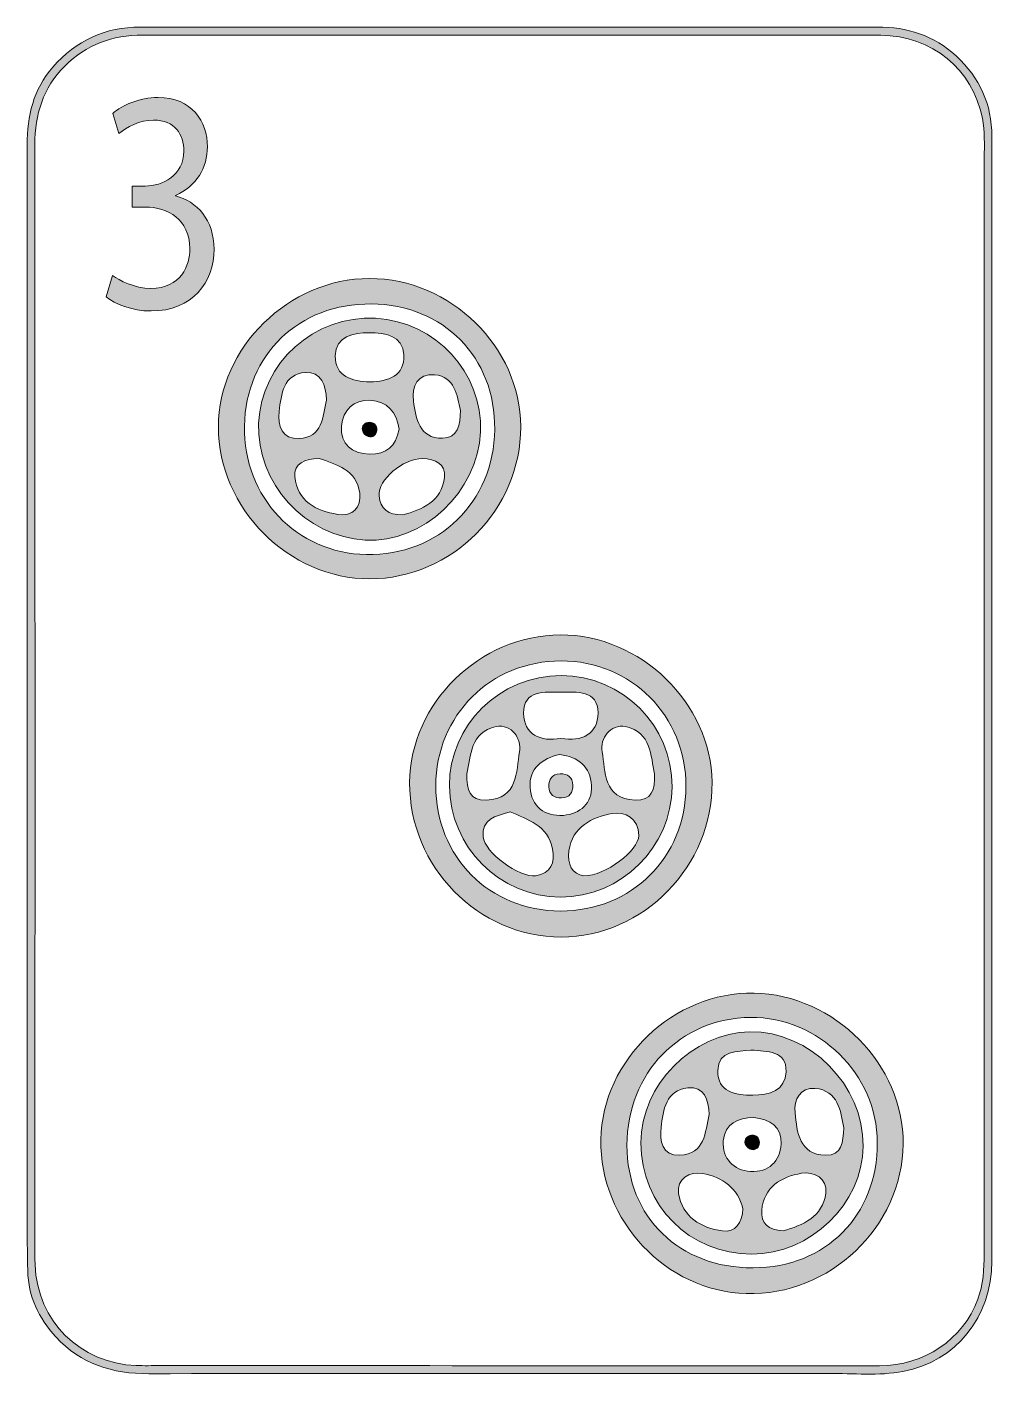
# Model space of a CAD drawing. Extents: x 87 to 398, y 35 to 470.
import ezdxf

# ---------------------------------------------------------------- set-up
doc = ezdxf.new("R2010")
doc.units = 0
doc.header["$MEASUREMENT"] = 0
doc.layers.add('Layer 1', color=7, linetype='Continuous', lineweight=0)

# ---------------------------------------------------------------- blocks, each defined once
blk = doc.blocks.new('Block_0')
at = {"layer": 'Layer 1', "true_color": 0x000000, "transparency": 33554687}
h = blk.add_hatch(color=18, dxfattribs=at)
h.dxf.hatch_style = 2
edge = h.paths.add_edge_path()
edge.add_spline(control_points=[(395.48, 252.65), (395.48, 252.65), (395.43, 252.65), (395.43, 252.65), (395.43, 193.25), (395.43, 133.86), (395.43, 74.45), (395.43, 69.44), (395.14, 64.49), (393.37, 59.72), (388.57, 46.76), (376.14, 38.32), (361.71, 38.32), (284.44, 38.32), (207.18, 38.34), (129.92, 38.35), (127.37, 38.35), (124.81, 38.29), (122.26, 38.38), (104.08, 39.03), (90.4, 52.66), (89.67, 70.82), (89.64, 71.75), (89.65, 72.67), (89.65, 73.6), (89.65, 192.98), (89.67, 312.35), (89.62, 431.73), (89.62, 441.46), (92.24, 450), (99.24, 456.99), (106.2, 463.92), (114.6, 467), (124.38, 466.99), (181.34, 466.93), (238.31, 466.96), (295.27, 466.96), (317.55, 466.96), (339.82, 467.05), (362.09, 466.93), (378.64, 466.84), (391.73, 456.02), (394.84, 440.19), (395.68, 435.95), (395.46, 431.64), (395.47, 427.35), (395.47, 369.11), (395.47, 310.87), (395.47, 252.63), (395.47, 252.63), (395.48, 252.65), (395.48, 252.65)], knot_values=[0, 0, 0, 0, 1, 1, 1, 2, 2, 2, 3, 3, 3, 4, 4, 4, 5, 5, 5, 6, 6, 6, 7, 7, 7, 8, 8, 8, 9, 9, 9, 10, 10, 10, 11, 11, 11, 12, 12, 12, 13, 13, 13, 14, 14, 14, 15, 15, 15, 16, 16, 16, 17, 17, 17, 17], degree=3, periodic=0)
edge = h.paths.add_edge_path()
edge.add_spline(control_points=[(397.91, 200.81), (397.91, 278.65), (397.93, 356.51), (397.91, 434.35), (397.91, 444.66), (393.96, 453.27), (386.42, 460.27), (379.24, 466.94), (370.6, 469.61), (360.95, 469.59), (340.88, 469.56), (320.81, 469.56), (300.74, 469.56), (241.68, 469.56), (182.63, 469.58), (123.58, 469.59), (112.24, 469.59), (102.86, 465.25), (95.43, 456.7), (89.16, 449.48), (87.08, 440.97), (87.09, 431.58), (87.17, 372.06), (87.13, 312.54), (87.13, 253.03), (87.13, 203.37), (87.12, 153.72), (87.13, 104.06), (87.13, 92.35), (87.07, 80.63), (87.3, 68.92), (87.47, 60.71), (90.82, 53.67), (96.34, 47.62), (104.42, 38.76), (114.61, 35.72), (126.36, 35.74), (199.33, 35.86), (272.31, 35.77), (345.28, 35.84), (353.27, 35.85), (361.33, 35), (369.26, 36.47), (386.3, 39.64), (397.91, 54.1), (397.92, 72.04), (397.95, 114.97), (397.91, 157.89), (397.91, 200.82), (397.91, 200.82), (397.91, 200.81), (397.91, 200.81)], knot_values=[0, 0, 0, 0, 1, 1, 1, 2, 2, 2, 3, 3, 3, 4, 4, 4, 5, 5, 5, 6, 6, 6, 7, 7, 7, 8, 8, 8, 9, 9, 9, 10, 10, 10, 11, 11, 11, 12, 12, 12, 13, 13, 13, 14, 14, 14, 15, 15, 15, 16, 16, 16, 17, 17, 17, 17], degree=3, periodic=0)
at = {"layer": 'Layer 1'}
for points in [[(397.91, 200.81), (397.91, 278.65), (397.93, 356.51), (397.91, 434.35), (397.91, 444.66), (393.96, 453.27), (386.42, 460.27), (379.24, 466.94), (370.6, 469.61), (360.95, 469.59), (340.88, 469.56), (320.81, 469.56), (300.74, 469.56), (241.68, 469.56), (182.63, 469.58), (123.58, 469.59), (112.24, 469.59), (102.86, 465.25), (95.43, 456.7), (89.16, 449.48), (87.08, 440.97), (87.09, 431.58), (87.17, 372.06), (87.13, 312.54), (87.13, 253.03), (87.13, 203.37), (87.12, 153.72), (87.13, 104.06), (87.13, 92.35), (87.07, 80.63), (87.3, 68.92), (87.47, 60.71), (90.82, 53.67), (96.34, 47.62), (104.42, 38.76), (114.61, 35.72), (126.36, 35.74), (199.33, 35.86), (272.31, 35.77), (345.28, 35.84), (353.27, 35.85), (361.33, 35), (369.26, 36.47), (386.3, 39.64), (397.91, 54.1), (397.92, 72.04), (397.95, 114.97), (397.91, 157.89), (397.91, 200.82), (397.91, 200.82), (397.91, 200.81), (397.91, 200.81)], [(395.48, 252.65), (395.48, 252.65), (395.43, 252.65), (395.43, 252.65), (395.43, 193.25), (395.43, 133.86), (395.43, 74.45), (395.43, 69.44), (395.14, 64.49), (393.37, 59.72), (388.57, 46.76), (376.14, 38.32), (361.71, 38.32), (284.44, 38.32), (207.18, 38.34), (129.92, 38.35), (127.37, 38.35), (124.81, 38.29), (122.26, 38.38), (104.08, 39.03), (90.4, 52.66), (89.67, 70.82), (89.64, 71.75), (89.65, 72.67), (89.65, 73.6), (89.65, 192.98), (89.67, 312.35), (89.62, 431.73), (89.62, 441.46), (92.24, 450), (99.24, 456.99), (106.2, 463.92), (114.6, 467), (124.38, 466.99), (181.34, 466.93), (238.31, 466.96), (295.27, 466.96), (317.55, 466.96), (339.82, 467.05), (362.09, 466.93), (378.64, 466.84), (391.73, 456.02), (394.84, 440.19), (395.68, 435.95), (395.46, 431.64), (395.47, 427.35), (395.47, 369.11), (395.47, 310.87), (395.47, 252.63), (395.47, 252.63), (395.48, 252.65), (395.48, 252.65)], [(395.48, 252.65), (395.48, 252.65), (395.43, 252.65), (395.43, 252.65), (395.43, 193.25), (395.43, 133.86), (395.43, 74.45), (395.43, 69.44), (395.14, 64.49), (393.37, 59.72), (388.57, 46.76), (376.14, 38.32), (361.71, 38.32), (284.44, 38.32), (207.18, 38.34), (129.92, 38.35), (127.37, 38.35), (124.81, 38.29), (122.26, 38.38), (104.08, 39.03), (90.4, 52.66), (89.67, 70.82), (89.64, 71.75), (89.65, 72.67), (89.65, 73.6), (89.65, 192.98), (89.67, 312.35), (89.62, 431.73), (89.62, 441.46), (92.24, 450), (99.24, 456.99), (106.2, 463.92), (114.6, 467), (124.38, 466.99), (181.34, 466.93), (238.31, 466.96), (295.27, 466.96), (317.55, 466.96), (339.82, 467.05), (362.09, 466.93), (378.64, 466.84), (391.73, 456.02), (394.84, 440.19), (395.68, 435.95), (395.46, 431.64), (395.47, 427.35), (395.47, 369.11), (395.47, 310.87), (395.47, 252.63), (395.47, 252.63), (395.48, 252.65), (395.48, 252.65)]]:
    blk.add_open_spline(points, degree=3, knots=[0, 0, 0, 0, 1, 1, 1, 2, 2, 2, 3, 3, 3, 4, 4, 4, 5, 5, 5, 6, 6, 6, 7, 7, 7, 8, 8, 8, 9, 9, 9, 10, 10, 10, 11, 11, 11, 12, 12, 12, 13, 13, 13, 14, 14, 14, 15, 15, 15, 16, 16, 16, 17, 17, 17, 17], dxfattribs=at)
blk = doc.blocks.new('Block_1')
at = {"layer": 'Layer 1', "true_color": 0x0f592d, "transparency": 33554687}
h = blk.add_hatch(color=118, dxfattribs=at)
h.dxf.hatch_style = 2
edge = h.paths.add_edge_path()
edge.add_spline(control_points=[(196.39, 299.64), (173.89, 300.08), (156.72, 318.16), (157.12, 341.01), (157.53, 364.08), (174.69, 380.6), (198.04, 380.39), (221.27, 380.18), (238.01, 363.13), (237.75, 339.94), (237.49, 316.56), (219.66, 299.19), (196.39, 299.64)], knot_values=[0, 0, 0, 0, 1, 1, 1, 2, 2, 2, 3, 3, 3, 4, 4, 4, 4], degree=3, periodic=0)
edge = h.paths.add_edge_path()
edge.add_spline(control_points=[(246.13, 340.82), (246.07, 366.47), (223.54, 388.59), (197.45, 388.59), (171.49, 388.59), (148.73, 366.27), (148.72, 340.81), (148.7, 314.58), (171.42, 291.76), (197.49, 291.82), (224.03, 291.88), (246.19, 314.21), (246.13, 340.82), (246.13, 340.82), (246.13, 340.82), (246.13, 340.82)], knot_values=[0, 0, 0, 0, 1, 1, 1, 2, 2, 2, 3, 3, 3, 4, 4, 4, 5, 5, 5, 5], degree=3, periodic=0)
h = blk.add_hatch(color=118, dxfattribs=at)
h.dxf.hatch_style = 2
edge = h.paths.add_edge_path()
edge.add_spline(control_points=[(220.93, 337.11), (213.37, 337.08), (212.35, 343.43), (211.56, 349.06), (210.88, 353.91), (213.04, 358.09), (218.34, 357.57), (224.95, 356.93), (225.66, 350.89), (226.7, 346.09), (226.67, 341.48), (225.92, 337.13), (220.92, 337.11), (220.92, 337.11), (220.93, 337.11), (220.93, 337.11)], knot_values=[0, 0, 0, 0, 1, 1, 1, 2, 2, 2, 3, 3, 3, 4, 4, 4, 5, 5, 5, 5], degree=3, periodic=0)
edge = h.paths.add_edge_path()
edge.add_spline(control_points=[(221.54, 324.56), (220.67, 316.61), (214.23, 314.15), (208.2, 312.46), (203.28, 312.33), (200.85, 314.39), (200.49, 318.58), (200.06, 323.67), (208.22, 330.6), (214.5, 330.57), (218.54, 330.55), (222, 328.77), (221.54, 324.56), (221.54, 324.56), (221.54, 324.56), (221.54, 324.56)], knot_values=[0, 0, 0, 0, 1, 1, 1, 2, 2, 2, 3, 3, 3, 4, 4, 4, 5, 5, 5, 5], degree=3, periodic=0)
edge = h.paths.add_edge_path()
edge.add_spline(control_points=[(197.46, 331.99), (191.7, 332.1), (187.93, 335.16), (188.38, 341.1), (188.76, 346.22), (192.38, 349.49), (197.57, 349.34), (203.23, 349.17), (206.18, 345.41), (206.93, 340.05), (206.04, 334.47), (202.68, 331.89), (197.46, 331.99), (197.46, 331.99), (197.46, 331.99), (197.46, 331.99)], knot_values=[0, 0, 0, 0, 1, 1, 1, 2, 2, 2, 3, 3, 3, 4, 4, 4, 5, 5, 5, 5], degree=3, periodic=0)
edge = h.paths.add_edge_path()
edge.add_spline(control_points=[(187.19, 312.59), (180.25, 313.73), (174.09, 316.82), (173.36, 324.76), (172.97, 328.99), (176.62, 330.54), (181.19, 330.62), (186.66, 328.69), (193.25, 327.05), (194.27, 319.44), (194.89, 314.82), (191.92, 311.82), (187.18, 312.59), (187.18, 312.59), (187.19, 312.59), (187.19, 312.59)], knot_values=[0, 0, 0, 0, 1, 1, 1, 2, 2, 2, 3, 3, 3, 4, 4, 4, 5, 5, 5, 5], degree=3, periodic=0)
edge = h.paths.add_edge_path()
edge.add_spline(control_points=[(168.29, 345.75), (168.98, 351.23), (169.66, 357.88), (176.8, 358.34), (181.77, 358.66), (183.48, 354.1), (183.57, 349.42), (182.39, 343.98), (182.21, 337.42), (174.76, 337), (169.28, 336.69), (167.71, 341.19), (168.29, 345.75)], knot_values=[0, 0, 0, 0, 1, 1, 1, 2, 2, 2, 3, 3, 3, 4, 4, 4, 4], degree=3, periodic=0)
edge = h.paths.add_edge_path()
edge.add_spline(control_points=[(197.3, 371.12), (202.34, 371.18), (208.15, 370.27), (208.47, 363.96), (208.82, 357.18), (203.4, 355.46), (197.56, 355.24), (191.81, 355.41), (186.31, 356.93), (186.4, 363.7), (186.48, 370.13), (192.29, 371.06), (197.31, 371.12), (197.31, 371.12), (197.3, 371.12), (197.3, 371.12)], knot_values=[0, 0, 0, 0, 1, 1, 1, 2, 2, 2, 3, 3, 3, 4, 4, 4, 5, 5, 5, 5], degree=3, periodic=0)
edge = h.paths.add_edge_path()
edge.add_spline(control_points=[(199.36, 375.75), (179.65, 376.84), (162.49, 361.45), (161.7, 341.98), (160.91, 322.71), (176.75, 305.34), (196.03, 304.32), (214.78, 303.32), (232.27, 319.75), (233.15, 339.18), (234.01, 358.15), (218.73, 374.69), (199.36, 375.75), (199.36, 375.75), (199.36, 375.75), (199.36, 375.75)], knot_values=[0, 0, 0, 0, 1, 1, 1, 2, 2, 2, 3, 3, 3, 4, 4, 4, 5, 5, 5, 5], degree=3, periodic=0)
h = blk.add_hatch(color=118, dxfattribs=at)
h.dxf.hatch_style = 2
edge = h.paths.add_edge_path()
edge.add_spline(control_points=[(197.39, 342.32), (195.87, 342.1), (194.84, 341.2), (195.12, 339.69), (195.26, 338.9), (196.2, 337.88), (196.98, 337.67), (198.48, 337.25), (199.62, 338.19), (199.76, 339.72), (199.9, 341.25), (198.92, 342.13), (197.39, 342.32)], knot_values=[0, 0, 0, 0, 1, 1, 1, 2, 2, 2, 3, 3, 3, 4, 4, 4, 4], degree=3, periodic=0)
at = {"layer": 'Layer 1', "true_color": 0x831618, "transparency": 33554687}
h = blk.add_hatch(color=246, dxfattribs=at)
h.dxf.hatch_style = 2
edge = h.paths.add_edge_path()
edge.add_spline(control_points=[(258.95, 184.81), (236.07, 184.84), (218.74, 202.24), (218.77, 225.14), (218.8, 247.83), (236.44, 265.42), (259.13, 265.39), (281.74, 265.36), (299.4, 247.61), (299.36, 224.94), (299.32, 202.13), (281.84, 184.77), (258.95, 184.81)], knot_values=[0, 0, 0, 0, 1, 1, 1, 2, 2, 2, 3, 3, 3, 4, 4, 4, 4], degree=3, periodic=0)
edge = h.paths.add_edge_path()
edge.add_spline(control_points=[(307.76, 226.29), (307.47, 251.76), (284.76, 273.84), (258.94, 273.76), (232.88, 273.68), (210.5, 251.75), (210.34, 226.13), (210.17, 199.15), (232.51, 176.38), (259.13, 176.41), (285.69, 176.44), (308.07, 199.39), (307.76, 226.29)], knot_values=[0, 0, 0, 0, 1, 1, 1, 2, 2, 2, 3, 3, 3, 4, 4, 4, 4], degree=3, periodic=0)
h = blk.add_hatch(color=246, dxfattribs=at)
h.dxf.hatch_style = 2
edge = h.paths.add_edge_path()
edge.add_spline(control_points=[(282.97, 220.52), (272.63, 220.98), (273.45, 229.78), (272.34, 236.12), (271.61, 240.26), (274.9, 245.22), (279.92, 244.2), (288.19, 242.52), (287.97, 234.63), (289.26, 229.01), (289.34, 223.83), (288.43, 220.28), (282.97, 220.52), (282.97, 220.52), (282.97, 220.52), (282.97, 220.52)], knot_values=[0, 0, 0, 0, 1, 1, 1, 2, 2, 2, 3, 3, 3, 4, 4, 4, 5, 5, 5, 5], degree=3, periodic=0)
edge = h.paths.add_edge_path()
edge.add_spline(control_points=[(266.5, 196.18), (262.68, 196.58), (261.07, 199.9), (261.66, 204.16), (262.75, 212.05), (269.14, 215), (275.62, 216.21), (279.62, 216.96), (284.15, 214.72), (284.15, 209.16), (284.15, 204.32), (273.48, 196.1), (266.5, 196.18)], knot_values=[0, 0, 0, 0, 1, 1, 1, 2, 2, 2, 3, 3, 3, 4, 4, 4, 4], degree=3, periodic=0)
edge = h.paths.add_edge_path()
edge.add_spline(control_points=[(249.14, 224.61), (248.81, 230.63), (252.9, 233.98), (258.68, 235.23), (264.71, 234.51), (268.65, 231.2), (268.93, 225.25), (269.19, 219.56), (265.36, 216.05), (259.88, 215.63), (253.84, 215.17), (249.48, 218.52), (249.15, 224.61), (249.15, 224.61), (249.14, 224.61), (249.14, 224.61)], knot_values=[0, 0, 0, 0, 1, 1, 1, 2, 2, 2, 3, 3, 3, 4, 4, 4, 5, 5, 5, 5], degree=3, periodic=0)
edge = h.paths.add_edge_path()
edge.add_spline(control_points=[(250.93, 196.15), (245.63, 195.47), (234.45, 203.77), (234, 208.69), (233.47, 214.47), (237.94, 215.37), (242.7, 216.77), (248.26, 214.27), (255, 212.48), (256.4, 204.72), (257.14, 200.62), (255.96, 196.79), (250.93, 196.14), (250.93, 196.14), (250.93, 196.15), (250.93, 196.15)], knot_values=[0, 0, 0, 0, 1, 1, 1, 2, 2, 2, 3, 3, 3, 4, 4, 4, 5, 5, 5, 5], degree=3, periodic=0)
edge = h.paths.add_edge_path()
edge.add_spline(control_points=[(228.76, 228.97), (230.01, 234.71), (229.93, 242.54), (238.19, 244.21), (243.25, 245.23), (246.47, 240.23), (245.75, 236.1), (244.65, 229.73), (245.35, 220.96), (235.06, 220.51), (229.59, 220.27), (228.74, 223.91), (228.76, 228.97)], knot_values=[0, 0, 0, 0, 1, 1, 1, 2, 2, 2, 3, 3, 3, 4, 4, 4, 4], degree=3, periodic=0)
edge = h.paths.add_edge_path()
edge.add_spline(control_points=[(259, 255.32), (264.05, 255.34), (271.06, 256.1), (271.04, 248.61), (271.02, 241.84), (265.8, 239.2), (259.08, 240.41), (252.42, 239.2), (247.15, 241.74), (247.05, 248.53), (246.93, 256.09), (253.96, 255.3), (259, 255.32), (259, 255.32), (259, 255.32), (259, 255.32)], knot_values=[0, 0, 0, 0, 1, 1, 1, 2, 2, 2, 3, 3, 3, 4, 4, 4, 5, 5, 5, 5], degree=3, periodic=0)
edge = h.paths.add_edge_path()
edge.add_spline(control_points=[(259.16, 260.66), (239.34, 260.72), (223.07, 244.66), (223.16, 225.13), (223.25, 205.46), (239.32, 189.35), (258.88, 189.32), (278.5, 189.28), (294.75, 205.32), (294.88, 224.85), (295.01, 244.5), (278.95, 260.61), (259.15, 260.67), (259.15, 260.67), (259.16, 260.66), (259.16, 260.66)], knot_values=[0, 0, 0, 0, 1, 1, 1, 2, 2, 2, 3, 3, 3, 4, 4, 4, 5, 5, 5, 5], degree=3, periodic=0)
h = blk.add_hatch(color=246, dxfattribs=at)
h.dxf.hatch_style = 2
edge = h.paths.add_edge_path()
edge.add_spline(control_points=[(258.81, 229.01), (256.22, 228.83), (255.08, 227.35), (255.2, 224.86), (255.32, 222.28), (256.84, 221.13), (259.3, 221.22), (261.89, 221.32), (262.98, 222.91), (262.91, 225.35), (262.83, 227.95), (261.28, 229.02), (258.81, 229.01), (258.81, 229.01), (258.81, 229.01), (258.81, 229.01)], knot_values=[0, 0, 0, 0, 1, 1, 1, 2, 2, 2, 3, 3, 3, 4, 4, 4, 5, 5, 5, 5], degree=3, periodic=0)
at = {"layer": 'Layer 1', "true_color": 0x0e132a, "transparency": 33554687}
h = blk.add_hatch(color=168, dxfattribs=at)
h.dxf.hatch_style = 2
edge = h.paths.add_edge_path()
edge.add_spline(control_points=[(321.01, 69.85), (297.26, 69.73), (280.35, 86.18), (280.35, 109.4), (280.35, 132.57), (297.49, 150.28), (320.17, 150.53), (342.07, 150.77), (360.96, 132.13), (361, 110.25), (361.04, 86.69), (344.49, 69.96), (321.01, 69.85)], knot_values=[0, 0, 0, 0, 1, 1, 1, 2, 2, 2, 3, 3, 3, 4, 4, 4, 4], degree=3, periodic=0)
edge = h.paths.add_edge_path()
edge.add_spline(control_points=[(321.29, 158.36), (295.42, 158.86), (272.4, 136.87), (271.94, 111.19), (271.47, 85.05), (292.93, 62.3), (318.77, 61.55), (345.67, 60.77), (369.06, 83.07), (369.33, 109.76), (369.59, 135.22), (347.22, 157.85), (321.29, 158.36)], knot_values=[0, 0, 0, 0, 1, 1, 1, 2, 2, 2, 3, 3, 3, 4, 4, 4, 4], degree=3, periodic=0)
at = {"layer": 'Layer 1', "true_color": 0x0e1329, "transparency": 33554687}
h = blk.add_hatch(color=168, dxfattribs=at)
h.dxf.hatch_style = 2
edge = h.paths.add_edge_path()
edge.add_spline(control_points=[(350.17, 114.97), (350.03, 110.36), (349.58, 105.97), (344.37, 106.12), (335.69, 106.37), (335.17, 113.53), (334.5, 119.77), (334.04, 124.03), (336.28, 128.1), (340.87, 127.68), (348.46, 126.99), (349.2, 120.38), (350.17, 114.96), (350.17, 114.96), (350.17, 114.97), (350.17, 114.97)], knot_values=[0, 0, 0, 0, 1, 1, 1, 2, 2, 2, 3, 3, 3, 4, 4, 4, 5, 5, 5, 5], degree=3, periodic=0)
edge = h.paths.add_edge_path()
edge.add_spline(control_points=[(344.43, 93.93), (343.41, 86.22), (336.97, 83.54), (330.67, 81.79), (325.95, 81.92), (323.36, 84.2), (323.76, 88.38), (324.48, 95.88), (330.02, 99.24), (336.57, 100.3), (340.62, 100.96), (345.05, 98.62), (344.43, 93.93), (344.43, 93.93), (344.43, 93.93), (344.43, 93.93)], knot_values=[0, 0, 0, 0, 1, 1, 1, 2, 2, 2, 3, 3, 3, 4, 4, 4, 5, 5, 5, 5], degree=3, periodic=0)
edge = h.paths.add_edge_path()
edge.add_spline(control_points=[(320.19, 100.91), (314.66, 101.29), (310.97, 105.01), (311.39, 110.79), (311.8, 116.35), (316.1, 118.13), (321.19, 118.29), (326.36, 117.74), (330.29, 115.34), (329.99, 109.79), (329.68, 104.16), (325.89, 100.53), (320.2, 100.92), (320.2, 100.92), (320.19, 100.91), (320.19, 100.91)], knot_values=[0, 0, 0, 0, 1, 1, 1, 2, 2, 2, 3, 3, 3, 4, 4, 4, 5, 5, 5, 5], degree=3, periodic=0)
edge = h.paths.add_edge_path()
edge.add_spline(control_points=[(311.16, 81.74), (304.06, 82.64), (298.22, 86.37), (296.97, 93.78), (296.18, 98.49), (300.61, 100.95), (304.64, 100.29), (311.19, 99.21), (316.08, 95.32), (317.72, 88.98), (317.45, 84.18), (315.31, 81.22), (311.16, 81.74), (311.16, 81.74), (311.16, 81.74), (311.16, 81.74)], knot_values=[0, 0, 0, 0, 1, 1, 1, 2, 2, 2, 3, 3, 3, 4, 4, 4, 5, 5, 5, 5], degree=3, periodic=0)
edge = h.paths.add_edge_path()
edge.add_spline(control_points=[(291.35, 115.12), (291.95, 120.77), (292.96, 127.09), (299.94, 127.85), (305.21, 128.42), (306.75, 123.96), (306.79, 119.29), (305.54, 113.48), (305.53, 106.5), (297.39, 106.16), (291.51, 105.91), (290.88, 110.72), (291.35, 115.13), (291.35, 115.13), (291.35, 115.12), (291.35, 115.12)], knot_values=[0, 0, 0, 0, 1, 1, 1, 2, 2, 2, 3, 3, 3, 4, 4, 4, 5, 5, 5, 5], degree=3, periodic=0)
edge = h.paths.add_edge_path()
edge.add_spline(control_points=[(320.27, 140.02), (325.65, 139.5), (331.77, 139.95), (331.6, 133.05), (331.45, 127), (326.21, 125.45), (320.9, 125.47), (315.35, 125.49), (309.44, 126.49), (309.6, 133.39), (309.76, 140.09), (316.04, 139.4), (320.27, 140.02), (320.27, 140.02), (320.27, 140.02), (320.27, 140.02)], knot_values=[0, 0, 0, 0, 1, 1, 1, 2, 2, 2, 3, 3, 3, 4, 4, 4, 5, 5, 5, 5], degree=3, periodic=0)
edge = h.paths.add_edge_path()
edge.add_spline(control_points=[(319.98, 145.89), (301.33, 145.54), (284.85, 128.76), (284.87, 110.13), (284.89, 89.98), (300.47, 74.29), (320.53, 74.24), (339.43, 74.19), (356.25, 90.5), (356.43, 109.04), (356.63, 128.65), (339.22, 146.24), (319.98, 145.88), (319.98, 145.88), (319.98, 145.89), (319.98, 145.89)], knot_values=[0, 0, 0, 0, 1, 1, 1, 2, 2, 2, 3, 3, 3, 4, 4, 4, 5, 5, 5, 5], degree=3, periodic=0)
at = {"layer": 'Layer 1', "true_color": 0x0d132b, "transparency": 33554687}
h = blk.add_hatch(color=168, dxfattribs=at)
h.dxf.hatch_style = 2
edge = h.paths.add_edge_path()
edge.add_spline(control_points=[(320.52, 112.64), (318.98, 112.32), (318.09, 111.3), (318.45, 109.84), (318.64, 109.08), (319.65, 108.12), (320.42, 107.97), (321.91, 107.68), (322.99, 108.68), (323.02, 110.2), (323.06, 111.72), (322.06, 112.55), (320.52, 112.64), (320.52, 112.64), (320.52, 112.64), (320.52, 112.64)], knot_values=[0, 0, 0, 0, 1, 1, 1, 2, 2, 2, 3, 3, 3, 4, 4, 4, 5, 5, 5, 5], degree=3, periodic=0)
at = {"layer": 'Layer 1'}
for points, knots in [([(246.13, 340.82), (246.07, 366.47), (223.54, 388.59), (197.45, 388.59), (171.49, 388.59), (148.73, 366.27), (148.72, 340.81), (148.7, 314.58), (171.42, 291.76), (197.49, 291.82), (224.03, 291.88), (246.19, 314.21), (246.13, 340.82), (246.13, 340.82), (246.13, 340.82), (246.13, 340.82)], [0, 0, 0, 0, 1, 1, 1, 2, 2, 2, 3, 3, 3, 4, 4, 4, 5, 5, 5, 5]), ([(196.39, 299.64), (173.89, 300.08), (156.72, 318.16), (157.12, 341.01), (157.53, 364.08), (174.69, 380.6), (198.04, 380.39), (221.27, 380.18), (238.01, 363.13), (237.75, 339.94), (237.49, 316.56), (219.66, 299.19), (196.39, 299.64)], [0, 0, 0, 0, 1, 1, 1, 2, 2, 2, 3, 3, 3, 4, 4, 4, 4]), ([(199.36, 375.75), (179.65, 376.84), (162.49, 361.45), (161.7, 341.98), (160.91, 322.71), (176.75, 305.34), (196.03, 304.32), (214.78, 303.32), (232.27, 319.75), (233.15, 339.18), (234.01, 358.15), (218.73, 374.69), (199.36, 375.75), (199.36, 375.75), (199.36, 375.75), (199.36, 375.75)], [0, 0, 0, 0, 1, 1, 1, 2, 2, 2, 3, 3, 3, 4, 4, 4, 5, 5, 5, 5]), ([(197.3, 371.12), (202.34, 371.18), (208.15, 370.27), (208.47, 363.96), (208.82, 357.18), (203.4, 355.46), (197.56, 355.24), (191.81, 355.41), (186.31, 356.93), (186.4, 363.7), (186.48, 370.13), (192.29, 371.06), (197.31, 371.12), (197.31, 371.12), (197.3, 371.12), (197.3, 371.12)], [0, 0, 0, 0, 1, 1, 1, 2, 2, 2, 3, 3, 3, 4, 4, 4, 5, 5, 5, 5]), ([(168.29, 345.75), (168.98, 351.23), (169.66, 357.88), (176.8, 358.34), (181.77, 358.66), (183.48, 354.1), (183.57, 349.42), (182.39, 343.98), (182.21, 337.42), (174.76, 337), (169.28, 336.69), (167.71, 341.19), (168.29, 345.75)], [0, 0, 0, 0, 1, 1, 1, 2, 2, 2, 3, 3, 3, 4, 4, 4, 4]), ([(220.93, 337.11), (213.37, 337.08), (212.35, 343.43), (211.56, 349.06), (210.88, 353.91), (213.04, 358.09), (218.34, 357.57), (224.95, 356.93), (225.66, 350.89), (226.7, 346.09), (226.67, 341.48), (225.92, 337.13), (220.92, 337.11), (220.92, 337.11), (220.93, 337.11), (220.93, 337.11)], [0, 0, 0, 0, 1, 1, 1, 2, 2, 2, 3, 3, 3, 4, 4, 4, 5, 5, 5, 5]), ([(197.46, 331.99), (191.7, 332.1), (187.93, 335.16), (188.38, 341.1), (188.76, 346.22), (192.38, 349.49), (197.57, 349.34), (203.23, 349.17), (206.18, 345.41), (206.93, 340.05), (206.04, 334.47), (202.68, 331.89), (197.46, 331.99), (197.46, 331.99), (197.46, 331.99), (197.46, 331.99)], [0, 0, 0, 0, 1, 1, 1, 2, 2, 2, 3, 3, 3, 4, 4, 4, 5, 5, 5, 5]), ([(197.39, 342.32), (195.87, 342.1), (194.84, 341.2), (195.12, 339.69), (195.26, 338.9), (196.2, 337.88), (196.98, 337.67), (198.48, 337.25), (199.62, 338.19), (199.76, 339.72), (199.9, 341.25), (198.92, 342.13), (197.39, 342.32)], [0, 0, 0, 0, 1, 1, 1, 2, 2, 2, 3, 3, 3, 4, 4, 4, 4]), ([(187.19, 312.59), (180.25, 313.73), (174.09, 316.82), (173.36, 324.76), (172.97, 328.99), (176.62, 330.54), (181.19, 330.62), (186.66, 328.69), (193.25, 327.05), (194.27, 319.44), (194.89, 314.82), (191.92, 311.82), (187.18, 312.59), (187.18, 312.59), (187.19, 312.59), (187.19, 312.59)], [0, 0, 0, 0, 1, 1, 1, 2, 2, 2, 3, 3, 3, 4, 4, 4, 5, 5, 5, 5]), ([(221.54, 324.56), (220.67, 316.61), (214.23, 314.15), (208.2, 312.46), (203.28, 312.33), (200.85, 314.39), (200.49, 318.58), (200.06, 323.67), (208.22, 330.6), (214.5, 330.57), (218.54, 330.55), (222, 328.77), (221.54, 324.56), (221.54, 324.56), (221.54, 324.56), (221.54, 324.56)], [0, 0, 0, 0, 1, 1, 1, 2, 2, 2, 3, 3, 3, 4, 4, 4, 5, 5, 5, 5]), ([(307.76, 226.29), (307.47, 251.76), (284.76, 273.84), (258.94, 273.76), (232.88, 273.68), (210.5, 251.75), (210.34, 226.13), (210.17, 199.15), (232.51, 176.38), (259.13, 176.41), (285.69, 176.44), (308.07, 199.39), (307.76, 226.29)], [0, 0, 0, 0, 1, 1, 1, 2, 2, 2, 3, 3, 3, 4, 4, 4, 4]), ([(258.95, 184.81), (236.07, 184.84), (218.74, 202.24), (218.77, 225.14), (218.8, 247.83), (236.44, 265.42), (259.13, 265.39), (281.74, 265.36), (299.4, 247.61), (299.36, 224.94), (299.32, 202.13), (281.84, 184.77), (258.95, 184.81)], [0, 0, 0, 0, 1, 1, 1, 2, 2, 2, 3, 3, 3, 4, 4, 4, 4]), ([(259.16, 260.66), (239.34, 260.72), (223.07, 244.66), (223.16, 225.13), (223.25, 205.46), (239.32, 189.35), (258.88, 189.32), (278.5, 189.28), (294.75, 205.32), (294.88, 224.85), (295.01, 244.5), (278.95, 260.61), (259.15, 260.67), (259.15, 260.67), (259.16, 260.66), (259.16, 260.66)], [0, 0, 0, 0, 1, 1, 1, 2, 2, 2, 3, 3, 3, 4, 4, 4, 5, 5, 5, 5]), ([(259, 255.32), (264.05, 255.34), (271.06, 256.1), (271.04, 248.61), (271.02, 241.84), (265.8, 239.2), (259.08, 240.41), (252.42, 239.2), (247.15, 241.74), (247.05, 248.53), (246.93, 256.09), (253.96, 255.3), (259, 255.32), (259, 255.32), (259, 255.32), (259, 255.32)], [0, 0, 0, 0, 1, 1, 1, 2, 2, 2, 3, 3, 3, 4, 4, 4, 5, 5, 5, 5]), ([(228.76, 228.97), (230.01, 234.71), (229.93, 242.54), (238.19, 244.21), (243.25, 245.23), (246.47, 240.23), (245.75, 236.1), (244.65, 229.73), (245.35, 220.96), (235.06, 220.51), (229.59, 220.27), (228.74, 223.91), (228.76, 228.97)], [0, 0, 0, 0, 1, 1, 1, 2, 2, 2, 3, 3, 3, 4, 4, 4, 4]), ([(282.97, 220.52), (272.63, 220.98), (273.45, 229.78), (272.34, 236.12), (271.61, 240.26), (274.9, 245.22), (279.92, 244.2), (288.19, 242.52), (287.97, 234.63), (289.26, 229.01), (289.34, 223.83), (288.43, 220.28), (282.97, 220.52), (282.97, 220.52), (282.97, 220.52), (282.97, 220.52)], [0, 0, 0, 0, 1, 1, 1, 2, 2, 2, 3, 3, 3, 4, 4, 4, 5, 5, 5, 5]), ([(249.14, 224.61), (248.81, 230.63), (252.9, 233.98), (258.68, 235.23), (264.71, 234.51), (268.65, 231.2), (268.93, 225.25), (269.19, 219.56), (265.36, 216.05), (259.88, 215.63), (253.84, 215.17), (249.48, 218.52), (249.15, 224.61), (249.15, 224.61), (249.14, 224.61), (249.14, 224.61)], [0, 0, 0, 0, 1, 1, 1, 2, 2, 2, 3, 3, 3, 4, 4, 4, 5, 5, 5, 5]), ([(258.81, 229.01), (256.22, 228.83), (255.08, 227.35), (255.2, 224.86), (255.32, 222.28), (256.84, 221.13), (259.3, 221.22), (261.89, 221.32), (262.98, 222.91), (262.91, 225.35), (262.83, 227.95), (261.28, 229.02), (258.81, 229.01), (258.81, 229.01), (258.81, 229.01), (258.81, 229.01)], [0, 0, 0, 0, 1, 1, 1, 2, 2, 2, 3, 3, 3, 4, 4, 4, 5, 5, 5, 5]), ([(250.93, 196.15), (245.63, 195.47), (234.45, 203.77), (234, 208.69), (233.47, 214.47), (237.94, 215.37), (242.7, 216.77), (248.26, 214.27), (255, 212.48), (256.4, 204.72), (257.14, 200.62), (255.96, 196.79), (250.93, 196.14), (250.93, 196.14), (250.93, 196.15), (250.93, 196.15)], [0, 0, 0, 0, 1, 1, 1, 2, 2, 2, 3, 3, 3, 4, 4, 4, 5, 5, 5, 5]), ([(266.5, 196.18), (262.68, 196.58), (261.07, 199.9), (261.66, 204.16), (262.75, 212.05), (269.14, 215), (275.62, 216.21), (279.62, 216.96), (284.15, 214.72), (284.15, 209.16), (284.15, 204.32), (273.48, 196.1), (266.5, 196.18)], [0, 0, 0, 0, 1, 1, 1, 2, 2, 2, 3, 3, 3, 4, 4, 4, 4]), ([(321.29, 158.36), (295.42, 158.86), (272.4, 136.87), (271.94, 111.19), (271.47, 85.05), (292.93, 62.3), (318.77, 61.55), (345.67, 60.77), (369.06, 83.07), (369.33, 109.76), (369.59, 135.22), (347.22, 157.85), (321.29, 158.36)], [0, 0, 0, 0, 1, 1, 1, 2, 2, 2, 3, 3, 3, 4, 4, 4, 4]), ([(321.01, 69.85), (297.26, 69.73), (280.35, 86.18), (280.35, 109.4), (280.35, 132.57), (297.49, 150.28), (320.17, 150.53), (342.07, 150.77), (360.96, 132.13), (361, 110.25), (361.04, 86.69), (344.49, 69.96), (321.01, 69.85)], [0, 0, 0, 0, 1, 1, 1, 2, 2, 2, 3, 3, 3, 4, 4, 4, 4]), ([(319.98, 145.89), (301.33, 145.54), (284.85, 128.76), (284.87, 110.13), (284.89, 89.98), (300.47, 74.29), (320.53, 74.24), (339.43, 74.19), (356.25, 90.5), (356.43, 109.04), (356.63, 128.65), (339.22, 146.24), (319.98, 145.88), (319.98, 145.88), (319.98, 145.89), (319.98, 145.89)], [0, 0, 0, 0, 1, 1, 1, 2, 2, 2, 3, 3, 3, 4, 4, 4, 5, 5, 5, 5]), ([(320.27, 140.02), (325.65, 139.5), (331.77, 139.95), (331.6, 133.05), (331.45, 127), (326.21, 125.45), (320.9, 125.47), (315.35, 125.49), (309.44, 126.49), (309.6, 133.39), (309.76, 140.09), (316.04, 139.4), (320.27, 140.02), (320.27, 140.02), (320.27, 140.02), (320.27, 140.02)], [0, 0, 0, 0, 1, 1, 1, 2, 2, 2, 3, 3, 3, 4, 4, 4, 5, 5, 5, 5]), ([(291.35, 115.12), (291.95, 120.77), (292.96, 127.09), (299.94, 127.85), (305.21, 128.42), (306.75, 123.96), (306.79, 119.29), (305.54, 113.48), (305.53, 106.5), (297.39, 106.16), (291.51, 105.91), (290.88, 110.72), (291.35, 115.13), (291.35, 115.13), (291.35, 115.12), (291.35, 115.12)], [0, 0, 0, 0, 1, 1, 1, 2, 2, 2, 3, 3, 3, 4, 4, 4, 5, 5, 5, 5]), ([(350.17, 114.97), (350.03, 110.36), (349.58, 105.97), (344.37, 106.12), (335.69, 106.37), (335.17, 113.53), (334.5, 119.77), (334.04, 124.03), (336.28, 128.1), (340.87, 127.68), (348.46, 126.99), (349.2, 120.38), (350.17, 114.96), (350.17, 114.96), (350.17, 114.97), (350.17, 114.97)], [0, 0, 0, 0, 1, 1, 1, 2, 2, 2, 3, 3, 3, 4, 4, 4, 5, 5, 5, 5]), ([(320.19, 100.91), (314.66, 101.29), (310.97, 105.01), (311.39, 110.79), (311.8, 116.35), (316.1, 118.13), (321.19, 118.29), (326.36, 117.74), (330.29, 115.34), (329.99, 109.79), (329.68, 104.16), (325.89, 100.53), (320.2, 100.92), (320.2, 100.92), (320.19, 100.91), (320.19, 100.91)], [0, 0, 0, 0, 1, 1, 1, 2, 2, 2, 3, 3, 3, 4, 4, 4, 5, 5, 5, 5]), ([(320.52, 112.64), (318.98, 112.32), (318.09, 111.3), (318.45, 109.84), (318.64, 109.08), (319.65, 108.12), (320.42, 107.97), (321.91, 107.68), (322.99, 108.68), (323.02, 110.2), (323.06, 111.72), (322.06, 112.55), (320.52, 112.64), (320.52, 112.64), (320.52, 112.64), (320.52, 112.64)], [0, 0, 0, 0, 1, 1, 1, 2, 2, 2, 3, 3, 3, 4, 4, 4, 5, 5, 5, 5]), ([(311.16, 81.74), (304.06, 82.64), (298.22, 86.37), (296.97, 93.78), (296.18, 98.49), (300.61, 100.95), (304.64, 100.29), (311.19, 99.21), (316.08, 95.32), (317.72, 88.98), (317.45, 84.18), (315.31, 81.22), (311.16, 81.74), (311.16, 81.74), (311.16, 81.74), (311.16, 81.74)], [0, 0, 0, 0, 1, 1, 1, 2, 2, 2, 3, 3, 3, 4, 4, 4, 5, 5, 5, 5]), ([(344.43, 93.93), (343.41, 86.22), (336.97, 83.54), (330.67, 81.79), (325.95, 81.92), (323.36, 84.2), (323.76, 88.38), (324.48, 95.88), (330.02, 99.24), (336.57, 100.3), (340.62, 100.96), (345.05, 98.62), (344.43, 93.93), (344.43, 93.93), (344.43, 93.93), (344.43, 93.93)], [0, 0, 0, 0, 1, 1, 1, 2, 2, 2, 3, 3, 3, 4, 4, 4, 5, 5, 5, 5])]:
    blk.add_open_spline(points, degree=3, knots=knots, dxfattribs=at)

msp = doc.modelspace()

# ---------------------------------------------------------------- hatches: boundary and pattern name
at = {"layer": 'Layer 1', "true_color": 0x831618, "transparency": 33554687}
h = msp.add_hatch(color=246, dxfattribs=at)
h.dxf.hatch_style = 2
edge = h.paths.add_edge_path()
edge.add_spline(control_points=[(134.92, 415.16), (134.92, 415.16), (134.92, 415.37), (134.92, 415.37), (141.76, 418.34), (145.19, 424.18), (145.19, 431.04), (145.19, 439.13), (140.23, 446.91), (129.28, 446.91), (123.29, 446.91), (117.64, 444.35), (114.74, 441.79), (114.74, 441.79), (116.71, 435.24), (116.71, 435.24), (119.11, 437.29), (123.38, 439.64), (127.83, 439.64), (134.76, 439.64), (137.58, 434.93), (137.58, 429.61), (137.58, 421.73), (130.65, 418.35), (125.17, 418.35), (125.17, 418.35), (120.98, 418.35), (120.98, 418.35), (120.98, 418.35), (120.98, 411.59), (120.98, 411.59), (120.98, 411.59), (125.17, 411.59), (125.17, 411.59), (132.44, 411.59), (139.46, 407.6), (139.54, 398.28), (139.63, 392.75), (136.63, 385.38), (126.96, 385.38), (121.74, 385.38), (116.78, 387.94), (114.64, 389.58), (114.64, 389.58), (112.59, 382.62), (112.59, 382.62), (115.33, 380.47), (120.8, 378.11), (127.05, 378.11), (140.4, 378.11), (147.33, 387.43), (147.33, 398.08), (147.33, 407.4), (141.77, 413.54), (134.92, 415.18), (134.92, 415.18), (134.92, 415.16), (134.92, 415.16)], knot_values=[0, 0, 0, 0, 1, 1, 1, 2, 2, 2, 3, 3, 3, 4, 4, 4, 5, 5, 5, 6, 6, 6, 7, 7, 7, 8, 8, 8, 9, 9, 9, 10, 10, 10, 11, 11, 11, 12, 12, 12, 13, 13, 13, 14, 14, 14, 15, 15, 15, 16, 16, 16, 17, 17, 17, 18, 18, 18, 19, 19, 19, 19], degree=3, periodic=0)

# ---------------------------------------------------------------- linework, layer by layer
at = {"layer": 'Layer 1'}
msp.add_open_spline([(134.92, 415.16), (134.92, 415.16), (134.92, 415.37), (134.92, 415.37), (141.76, 418.34), (145.19, 424.18), (145.19, 431.04), (145.19, 439.13), (140.23, 446.91), (129.28, 446.91), (123.29, 446.91), (117.64, 444.35), (114.74, 441.79), (114.74, 441.79), (116.71, 435.24), (116.71, 435.24), (119.11, 437.29), (123.38, 439.64), (127.83, 439.64), (134.76, 439.64), (137.58, 434.93), (137.58, 429.61), (137.58, 421.73), (130.65, 418.35), (125.17, 418.35), (125.17, 418.35), (120.98, 418.35), (120.98, 418.35), (120.98, 418.35), (120.98, 411.59), (120.98, 411.59), (120.98, 411.59), (125.17, 411.59), (125.17, 411.59), (132.44, 411.59), (139.46, 407.6), (139.54, 398.28), (139.63, 392.75), (136.63, 385.38), (126.96, 385.38), (121.74, 385.38), (116.78, 387.94), (114.64, 389.58), (114.64, 389.58), (112.59, 382.62), (112.59, 382.62), (115.33, 380.47), (120.8, 378.11), (127.05, 378.11), (140.4, 378.11), (147.33, 387.43), (147.33, 398.08), (147.33, 407.4), (141.77, 413.54), (134.92, 415.18), (134.92, 415.18), (134.92, 415.16), (134.92, 415.16)], degree=3, knots=[0, 0, 0, 0, 1, 1, 1, 2, 2, 2, 3, 3, 3, 4, 4, 4, 5, 5, 5, 6, 6, 6, 7, 7, 7, 8, 8, 8, 9, 9, 9, 10, 10, 10, 11, 11, 11, 12, 12, 12, 13, 13, 13, 14, 14, 14, 15, 15, 15, 16, 16, 16, 17, 17, 17, 18, 18, 18, 19, 19, 19, 19], dxfattribs=at)

# ---------------------------------------------------------------- block references
for name in ['Block_0', 'Block_1']:
    msp.add_blockref(name, (0, 0), dxfattribs=at)

doc.saveas('drawing.dxf')
